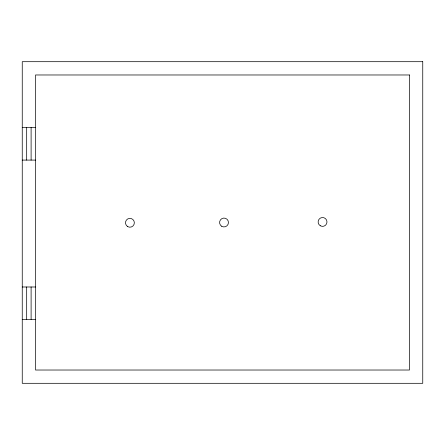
<?xml version="1.0" encoding="UTF-8"?>
<svg xmlns="http://www.w3.org/2000/svg" width="445" height="445" viewBox="0 0 445 445"><rect width="100%" height="100%" fill="white"/><g stroke="black" fill="none" stroke-linecap="round" stroke-linejoin="round"><path stroke-width="0.67" d="M22.25 127.565L35.533 127.565M22.25 160.089L35.533 160.089M22.25 286.992L35.533 286.992M22.25 319.371L35.533 319.371M31.106 127.565L31.106 160.089M31.106 286.992L31.106 319.371M26.678 127.565L26.678 160.089M26.678 286.992L26.678 319.371M422.75 61.694L22.25 61.694L22.25 383.306L422.75 383.306L422.75 61.694M409.467 74.977L35.533 74.977L35.533 370.023L409.467 370.023L409.467 74.977M320.339 225.782A4.428 4.428 0 0 0 326.986 221.944A4.428 4.428 0 0 0 320.339 218.111A4.428 4.428 0 0 0 320.339 225.782M127.704 226.611A4.428 4.428 0 0 0 134.346 222.778A4.428 4.428 0 0 0 127.704 218.94A4.428 4.428 0 0 0 127.704 226.611M221.666 226.249A4.428 4.428 0 0 0 228.446 222.661A4.428 4.428 0 0 0 221.949 218.584A4.428 4.428 0 0 0 221.666 226.249"/></g></svg>
